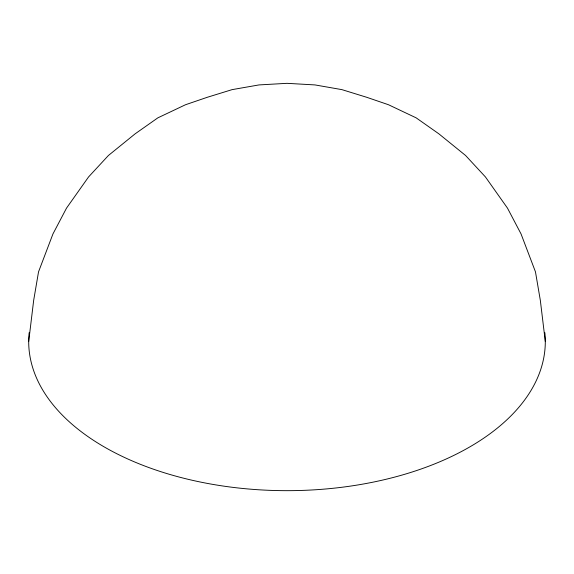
<?xml version="1.0" encoding="UTF-8"?>
<svg xmlns="http://www.w3.org/2000/svg" width="574" height="574" viewBox="0 0 574 574"><rect width="100%" height="100%" fill="white"/><g stroke="black" fill="none" stroke-linecap="round" stroke-linejoin="round"><path stroke-width="0.86" d="M28.7 341.544L33.665 300.396L38.53 271.861L52.944 233.955L66.527 208.111L88.583 176.921L108.429 155.482L135.134 133.828L157.85 117.849L185.524 104.733L207.271 97.293L232.083 89.637L259.003 84.923L287 83.33L314.997 84.923L341.917 89.637L366.729 97.293L388.476 104.733L416.15 117.849L438.866 133.828L465.571 155.482L485.417 176.921L507.473 208.111L521.056 233.955L535.47 271.861L540.335 300.396L545.3 341.544M544.848 332.69A258.3 149.125 0 0 1 287 490.67A258.3 149.125 0 0 1 29.152 332.69"/></g></svg>
